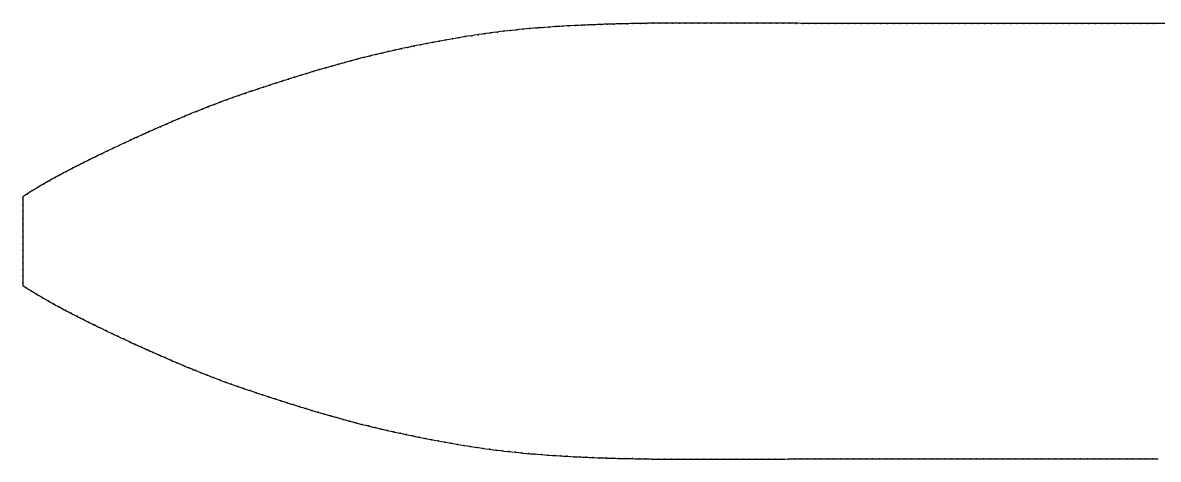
# Model space of a CAD drawing. Header units: metres. Extents: x -167 to 159, y -29 to 29.
# Drawn here: x -166.8 to -15.7, y -29 to 29 of the extents above; entities that cross this region are included whole.
import ezdxf

# ---------------------------------------------------------------- set-up
doc = ezdxf.new("R2010")
doc.units = ezdxf.units.M
doc.layers.add('Default', color=7, linetype='Continuous')

msp = doc.modelspace()

# ---------------------------------------------------------------- linework, layer by layer
at = {"layer": 'Default'}
msp.add_line((-145.29, 16.59, 20.8), (-145.29, 16.58, 20.8), dxfattribs=at)
msp.add_lwpolyline([(-166.79, 5.88), (-166.79, -5.88)], dxfattribs=at)
for points in [[(-90.38, 28.79, 20.8), (-91.71, 28.74, 20.8), (-93.04, 28.69, 20.8), (-94.36, 28.61, 20.8)], [(-88.4, 28.86, 20.8), (-89.06, 28.84, 20.8), (-89.72, 28.82, 20.8), (-90.38, 28.79, 20.8)], [(-86.41, 28.91, 20.8), (-87.07, 28.89, 20.8), (-87.73, 28.88, 20.8), (-88.4, 28.86, 20.8)], [(-84.42, 28.95, 20.8), (-85.08, 28.93, 20.8), (-85.74, 28.92, 20.8), (-86.41, 28.91, 20.8)], [(-82.43, 28.98, 20.8), (-83.09, 28.97, 20.8), (-83.75, 28.96, 20.8), (-84.42, 28.95, 20.8)], [(-79.02, 29, 20.8), (-80.16, 29, 20.8), (-81.29, 28.99, 20.8), (-82.43, 28.98, 20.8)], [(-79, 29, 20.8), (-79.01, 29, 20.8), (-79.01, 29, 20.8), (-79.02, 29, 20.8)], [(-66.09, 28.97, 20.8), (-67.83, 28.97, 20.8), (-69.56, 28.98, 20.8), (-71.3, 28.98, 20.8)], [(-53.91, 28.95, 20.8), (-55.91, 28.95, 20.8), (-57.91, 28.95, 20.8), (-59.91, 28.96, 20.8)], [(-33.28, 28.93, 20.8), (-34.08, 28.93, 20.8), (-34.88, 28.93, 20.8), (-35.67, 28.93, 20.8)], [(-29.99, 28.93, 20.8), (-31.09, 28.93, 20.8), (-32.19, 28.93, 20.8), (-33.28, 28.93, 20.8)], [(-15.74, 28.95, 20.8), (-20.49, 28.94, 20.8), (-25.24, 28.93, 20.8), (-29.99, 28.93, 20.8)], [(-106.16, 27.46, 20.8), (-107.47, 27.27, 20.8), (-108.76, 27.06, 20.8), (-110.06, 26.83, 20.8)], [(-102.25, 27.97, 20.8), (-103.56, 27.82, 20.8), (-104.86, 27.65, 20.8), (-106.16, 27.46, 20.8)], [(-98.32, 28.34, 20.8), (-99.63, 28.24, 20.8), (-100.94, 28.11, 20.8), (-102.25, 27.97, 20.8)], [(-94.36, 28.61, 20.8), (-95.68, 28.54, 20.8), (-97, 28.45, 20.8), (-98.32, 28.34, 20.8)], [(-113.94, 26.1, 20.8), (-116.53, 25.58, 20.8), (-119.11, 25.01, 20.8), (-121.67, 24.36, 20.8)], [(-110.06, 26.83, 20.8), (-111.36, 26.6, 20.8), (-112.65, 26.36, 20.8), (-113.94, 26.1, 20.8)], [(-121.67, 24.36, 20.8), (-124.23, 23.71, 20.8), (-126.77, 22.98, 20.8), (-129.29, 22.21, 20.8)], [(-141.32, 18.17, 20.8), (-141.98, 17.92, 20.8), (-142.65, 17.66, 20.8), (-143.31, 17.39, 20.8)], [(-139.31, 18.92, 20.8), (-139.98, 18.68, 20.8), (-140.65, 18.43, 20.8), (-141.32, 18.17, 20.8)], [(-137.29, 19.63, 20.8), (-137.97, 19.4, 20.8), (-138.64, 19.16, 20.8), (-139.31, 18.92, 20.8)], [(-143.31, 17.39, 20.8), (-143.97, 17.13, 20.8), (-144.63, 16.86, 20.8), (-145.29, 16.59, 20.8)], [(-166.79, -5.88, 20.8), (-165.71, -6.59, 20.8), (-164.59, -7.28, 20.8), (-163.46, -7.91, 20.8)], [(-160.07, -9.74, 20.8), (-159.51, -10.02, 20.8), (-158.96, -10.31, 20.8), (-158.39, -10.59, 20.8)], [(-158.39, -10.59, 20.8), (-157.83, -10.87, 20.8), (-157.27, -11.15, 20.8), (-156.7, -11.42, 20.8)], [(-156.7, -11.42, 20.8), (-155.57, -11.98, 20.8), (-154.44, -12.51, 20.8), (-153.29, -13.04, 20.8)], [(-153.29, -13.04, 20.8), (-152.96, -13.19, 20.8), (-152.63, -13.35, 20.8), (-152.3, -13.5, 20.8)], [(-152.3, -13.5, 20.8), (-151.98, -13.65, 20.8), (-151.65, -13.8, 20.8), (-151.32, -13.95, 20.8)], [(-151.32, -13.95, 20.8), (-150.99, -14.1, 20.8), (-150.65, -14.24, 20.8), (-150.32, -14.39, 20.8)], [(-150.32, -14.39, 20.8), (-149.99, -14.54, 20.8), (-149.65, -14.69, 20.8), (-149.32, -14.84, 20.8)], [(-149.32, -14.84, 20.8), (-148.99, -14.99, 20.8), (-148.65, -15.14, 20.8), (-148.32, -15.29, 20.8)], [(-148.32, -15.29, 20.8), (-147.98, -15.43, 20.8), (-147.65, -15.58, 20.8), (-147.31, -15.72, 20.8)], [(-147.31, -15.72, 20.8), (-146.97, -15.87, 20.8), (-146.64, -16.01, 20.8), (-146.3, -16.16, 20.8)], [(-146.3, -16.16, 20.8), (-145.97, -16.3, 20.8), (-145.63, -16.44, 20.8), (-145.29, -16.59, 20.8)], [(-129.29, -22.21, 20.8), (-126.77, -22.98, 20.8), (-124.23, -23.71, 20.8), (-121.67, -24.36, 20.8)], [(-121.67, -24.36, 20.8), (-119.11, -25.01, 20.8), (-116.53, -25.58, 20.8), (-113.94, -26.1, 20.8)], [(-113.94, -26.1, 20.8), (-112.65, -26.36, 20.8), (-111.36, -26.6, 20.8), (-110.06, -26.83, 20.8)], [(-110.06, -26.83, 20.8), (-108.76, -27.06, 20.8), (-107.47, -27.27, 20.8), (-106.16, -27.46, 20.8)], [(-106.16, -27.46, 20.8), (-104.86, -27.65, 20.8), (-103.56, -27.82, 20.8), (-102.25, -27.97, 20.8)], [(-102.25, -27.97, 20.8), (-100.94, -28.11, 20.8), (-99.63, -28.24, 20.8), (-98.32, -28.34, 20.8)], [(-98.32, -28.34, 20.8), (-97, -28.45, 20.8), (-95.68, -28.54, 20.8), (-94.36, -28.61, 20.8)], [(-94.36, -28.61, 20.8), (-93.04, -28.69, 20.8), (-91.71, -28.74, 20.8), (-90.38, -28.79, 20.8)], [(-90.38, -28.79, 20.8), (-89.72, -28.82, 20.8), (-89.06, -28.84, 20.8), (-88.4, -28.86, 20.8)], [(-88.4, -28.86, 20.8), (-87.73, -28.88, 20.8), (-87.07, -28.89, 20.8), (-86.41, -28.91, 20.8)], [(-86.41, -28.91, 20.8), (-85.74, -28.92, 20.8), (-85.08, -28.93, 20.8), (-84.42, -28.95, 20.8)], [(-84.42, -28.95, 20.8), (-83.75, -28.96, 20.8), (-83.09, -28.97, 20.8), (-82.43, -28.98, 20.8)], [(-82.43, -28.98, 20.8), (-81.29, -28.99, 20.8), (-80.16, -29, 20.8), (-79.02, -29, 20.8)], [(-71.3, -28.98, 20.8), (-69.56, -28.98, 20.8), (-67.83, -28.97, 20.8), (-66.09, -28.97, 20.8)], [(-59.91, -28.96, 20.8), (-57.91, -28.95, 20.8), (-55.91, -28.95, 20.8), (-53.91, -28.95, 20.8)], [(-35.67, -28.93, 20.8), (-34.88, -28.93, 20.8), (-34.08, -28.93, 20.8), (-33.28, -28.93, 20.8)], [(-33.28, -28.93, 20.8), (-32.19, -28.93, 20.8), (-31.09, -28.93, 20.8), (-29.99, -28.93, 20.8)], [(-29.99, -28.93, 20.8), (-25.24, -28.93, 20.8), (-20.49, -28.94, 20.8), (-15.74, -28.95, 20.8)]]:
    msp.add_open_spline(points, degree=3, dxfattribs=at)
for points, knots in [([(-75.3, 28.99, 20.8), (-75.92, 28.99, 20.8), (-76.54, 29, 20.8), (-77.77, 29, 20.8), (-78.38, 29, 20.8), (-79, 29, 20.8)], [620.320219, 620.320219, 620.320219, 620.320219, 622.167467, 622.167467, 624.014715, 624.014715, 624.014715, 624.014715]), ([(-71.3, 28.98, 20.8), (-71.96, 28.98, 20.8), (-72.63, 28.98, 20.8), (-73.97, 28.99, 20.8), (-74.64, 28.99, 20.8), (-75.3, 28.99, 20.8)], [616.311304, 616.311304, 616.311304, 616.311304, 618.315761, 618.315761, 620.320219, 620.320219, 620.320219, 620.320219]), ([(-59.91, 28.96, 20.8), (-61.03, 28.96, 20.8), (-62.15, 28.96, 20.8), (-63.28, 28.96, 20.8), (-64.22, 28.96, 20.8), (-65.15, 28.97, 20.8), (-66.09, 28.97, 20.8)], [604.922573, 604.922573, 604.922573, 604.922573, 608.293485, 608.293485, 608.293485, 611.107739, 611.107739, 611.107739, 611.107739]), ([(-35.67, 28.93, 20.8), (-36.28, 28.93, 20.8), (-36.9, 28.93, 20.8), (-37.51, 28.93, 20.8), (-37.81, 28.93, 20.8), (-38.11, 28.93, 20.8), (-38.42, 28.93, 20.8), (-38.82, 28.93, 20.8), (-39.23, 28.93, 20.8), (-39.63, 28.93, 20.8), (-40.12, 28.93, 20.8), (-40.6, 28.93, 20.8), (-41.09, 28.93, 20.8), (-41.46, 28.93, 20.8), (-41.84, 28.93, 20.8), (-42.21, 28.93, 20.8), (-42.94, 28.93, 20.8), (-43.67, 28.93, 20.8), (-44.4, 28.93, 20.8), (-45.45, 28.94, 20.8), (-46.51, 28.94, 20.8), (-47.57, 28.94, 20.8), (-49.68, 28.94, 20.8), (-51.8, 28.94, 20.8), (-53.91, 28.95, 20.8)], [580.690731, 580.690731, 580.690731, 580.690731, 582.521591, 582.521591, 582.521591, 583.435649, 583.435649, 583.435649, 584.647431, 584.647431, 584.647431, 586.104772, 586.104772, 586.104772, 587.226478, 587.226478, 587.226478, 589.413639, 589.413639, 589.413639, 592.581432, 592.581432, 592.581432, 598.929843, 598.929843, 598.929843, 598.929843]), ([(57.97, 29.04, 20.8), (53.78, 29.03, 20.8), (49.59, 29.03, 20.8), (45.4, 29.02, 20.8), (40.26, 29.02, 20.8), (35.12, 29.01, 20.8), (29.98, 29, 20.8), (24.84, 29, 20.8), (19.7, 28.99, 20.8), (14.56, 28.98, 20.8), (9.31, 28.98, 20.8), (4.06, 28.97, 20.8), (-1.19, 28.96, 20.8), (-6.04, 28.96, 20.8), (-10.89, 28.95, 20.8), (-15.74, 28.95, 20.8)], [487.042058, 487.042058, 487.042058, 487.042058, 499.61318, 499.61318, 499.61318, 515.036862, 515.036862, 515.036862, 530.460543, 530.460543, 530.460543, 546.210405, 546.210405, 546.210405, 560.754417, 560.754417, 560.754417, 560.754417]), ([(-129.29, 22.21, 20.8), (-129.96, 22, 20.8), (-130.63, 21.8, 20.8), (-131.3, 21.58, 20.8), (-131.97, 21.37, 20.8), (-132.63, 21.16, 20.8), (-133.3, 20.94, 20.8), (-133.97, 20.73, 20.8), (-134.63, 20.51, 20.8), (-135.3, 20.29, 20.8), (-135.96, 20.07, 20.8), (-136.63, 19.85, 20.8), (-137.29, 19.63, 20.8)], [674.987978, 674.987978, 674.987978, 674.987978, 677.089822, 677.089822, 677.089822, 679.191606, 679.191606, 679.191606, 681.293269, 681.293269, 681.293269, 683.394784, 683.394784, 683.394784, 683.394784]), ([(-145.29, 16.58, 20.8), (-145.63, 16.44, 20.8), (-145.97, 16.3, 20.8), (-146.3, 16.16, 20.8), (-146.64, 16.01, 20.8), (-146.97, 15.87, 20.8), (-147.31, 15.72, 20.8), (-147.65, 15.58, 20.8), (-147.98, 15.43, 20.8), (-148.32, 15.29, 20.8), (-148.65, 15.14, 20.8), (-148.99, 14.99, 20.8), (-149.32, 14.84, 20.8), (-149.65, 14.69, 20.8), (-149.99, 14.54, 20.8), (-150.32, 14.39, 20.8), (-150.65, 14.24, 20.8), (-150.99, 14.1, 20.8), (-151.32, 13.95, 20.8), (-151.65, 13.8, 20.8), (-151.98, 13.65, 20.8), (-152.3, 13.5, 20.8), (-152.63, 13.35, 20.8), (-152.96, 13.19, 20.8), (-153.29, 13.04, 20.8)], [0.000077, 0.000077, 0.000077, 0.000077, 1.097453, 1.097453, 1.097453, 2.194934, 2.194934, 2.194934, 3.292724, 3.292724, 3.292724, 4.389996, 4.389996, 4.389996, 5.487935, 5.487935, 5.487935, 6.578321, 6.578321, 6.578321, 7.664316, 7.664316, 7.664316, 8.750506, 8.750506, 8.750506, 8.750506]), ([(-153.29, 13.04, 20.8), (-154.44, 12.51, 20.8), (-155.57, 11.98, 20.8), (-156.7, 11.42, 20.8), (-157.27, 11.15, 20.8), (-157.83, 10.87, 20.8), (-158.39, 10.59, 20.8), (-158.96, 10.31, 20.8), (-159.51, 10.02, 20.8), (-160.07, 9.74, 20.8), (-160.64, 9.44, 20.8), (-161.21, 9.15, 20.8), (-162.34, 8.54, 20.8), (-162.91, 8.23, 20.8), (-163.46, 7.91, 20.8), (-164.59, 7.28, 20.8), (-165.71, 6.59, 20.8), (-166.79, 5.88, 20.8)], [8.750506, 8.750506, 8.750506, 8.750506, 12.523834, 12.523834, 12.523834, 14.412898, 14.412898, 14.412898, 16.293744, 16.293744, 16.293744, 18.219829, 18.219829, 20.145078, 20.145078, 20.145078, 24.044863, 24.044863, 24.044863, 24.044863]), ([(-163.46, -7.91, 20.8), (-162.91, -8.23, 20.8), (-162.34, -8.54, 20.8), (-161.21, -9.15, 20.8), (-160.64, -9.44, 20.8), (-160.07, -9.74, 20.8)], [39.712773, 39.712773, 39.712773, 39.712773, 41.637982, 41.637982, 43.564028, 43.564028, 43.564028, 43.564028]), ([(-145.29, -16.59, 20.8), (-144.63, -16.86, 20.8), (-143.97, -17.13, 20.8), (-143.31, -17.39, 20.8), (-142.65, -17.66, 20.8), (-141.98, -17.92, 20.8), (-141.32, -18.17, 20.8), (-140.65, -18.43, 20.8), (-139.98, -18.68, 20.8), (-139.31, -18.92, 20.8), (-138.64, -19.16, 20.8), (-137.97, -19.4, 20.8), (-137.29, -19.63, 20.8)], [59.857854, 59.857854, 59.857854, 59.857854, 61.99741, 61.99741, 61.99741, 64.137192, 64.137192, 64.137192, 66.277112, 66.277112, 66.277112, 68.417086, 68.417086, 68.417086, 68.417086]), ([(-137.29, -19.63, 20.8), (-136.63, -19.85, 20.8), (-135.96, -20.07, 20.8), (-135.3, -20.29, 20.8), (-134.63, -20.51, 20.8), (-133.97, -20.73, 20.8), (-133.3, -20.94, 20.8), (-132.63, -21.16, 20.8), (-131.97, -21.37, 20.8), (-131.3, -21.58, 20.8), (-130.63, -21.8, 20.8), (-129.96, -22, 20.8), (-129.29, -22.21, 20.8)], [68.417086, 68.417086, 68.417086, 68.417086, 70.518601, 70.518601, 70.518601, 72.620264, 72.620264, 72.620264, 74.722048, 74.722048, 74.722048, 76.823892, 76.823892, 76.823892, 76.823892]), ([(-79, -29, 20.8), (-78.38, -29, 20.8), (-77.77, -29, 20.8), (-76.54, -29, 20.8), (-75.92, -28.99, 20.8), (-75.3, -28.99, 20.8)], [127.797155, 127.797155, 127.797155, 127.797155, 129.644403, 129.644403, 131.49165, 131.49165, 131.49165, 131.49165]), ([(-75.3, -28.99, 20.8), (-74.64, -28.99, 20.8), (-73.97, -28.99, 20.8), (-72.63, -28.98, 20.8), (-71.96, -28.98, 20.8), (-71.3, -28.98, 20.8)], [131.49165, 131.49165, 131.49165, 131.49165, 133.496108, 133.496108, 135.500566, 135.500566, 135.500566, 135.500566]), ([(-66.09, -28.97, 20.8), (-65.15, -28.97, 20.8), (-64.22, -28.96, 20.8), (-63.28, -28.96, 20.8), (-62.15, -28.96, 20.8), (-61.03, -28.96, 20.8), (-59.91, -28.96, 20.8)], [140.704131, 140.704131, 140.704131, 140.704131, 143.518384, 143.518384, 143.518384, 146.889297, 146.889297, 146.889297, 146.889297]), ([(-53.91, -28.95, 20.8), (-51.8, -28.94, 20.8), (-49.68, -28.94, 20.8), (-47.57, -28.94, 20.8), (-46.51, -28.94, 20.8), (-45.45, -28.94, 20.8), (-44.4, -28.93, 20.8), (-43.67, -28.93, 20.8), (-42.94, -28.93, 20.8), (-42.21, -28.93, 20.8), (-41.84, -28.93, 20.8), (-41.46, -28.93, 20.8), (-41.09, -28.93, 20.8), (-40.6, -28.93, 20.8), (-40.12, -28.93, 20.8), (-39.63, -28.93, 20.8), (-39.23, -28.93, 20.8), (-38.82, -28.93, 20.8), (-38.42, -28.93, 20.8), (-38.11, -28.93, 20.8), (-37.81, -28.93, 20.8), (-37.51, -28.93, 20.8), (-36.9, -28.93, 20.8), (-36.28, -28.93, 20.8), (-35.67, -28.93, 20.8)], [152.882027, 152.882027, 152.882027, 152.882027, 159.230438, 159.230438, 159.230438, 162.39823, 162.39823, 162.39823, 164.585392, 164.585392, 164.585392, 165.707098, 165.707098, 165.707098, 167.164439, 167.164439, 167.164439, 168.37622, 168.37622, 168.37622, 169.290278, 169.290278, 169.290278, 171.121139, 171.121139, 171.121139, 171.121139])]:
    msp.add_open_spline(points, degree=3, knots=knots, dxfattribs=at)
at = {"layer": 'Default', "extrusion": (-1.91498e-12, 3.95547e-10, -1)}
msp.add_open_spline([(-79.02, -29, 20.8), (-79.01, -29, 20.8), (-79.01, -29, 20.8), (-79, -29, 20.8)], degree=3, dxfattribs=at)
at = {"layer": 'Default'}
for p in [(-92.44, 28.71, 20.8), (-91.58, 28.75, 20.8), (-90.72, 28.78, 20.8), (-89.85, 28.81, 20.8), (-88.99, 28.84, 20.8), (-88.12, 28.86, 20.8), (-87.26, 28.89, 20.8), (-86.39, 28.91, 20.8), (-85.53, 28.93, 20.8), (-84.66, 28.94, 20.8), (-83.8, 28.96, 20.8), (-82.93, 28.97, 20.8), (-82.07, 28.98, 20.8), (-81.2, 28.99, 20.8), (-80.34, 29, 20.8), (-79.47, 29, 20.8), (-78.61, 29, 20.8), (-77.74, 29, 20.8), (-76.88, 29, 20.8), (-76.02, 28.99, 20.8), (-75.15, 28.99, 20.8), (-74.29, 28.99, 20.8), (-73.42, 28.99, 20.8), (-72.56, 28.98, 20.8), (-71.69, 28.98, 20.8), (-70.83, 28.98, 20.8), (-69.96, 28.98, 20.8), (-69.1, 28.98, 20.8), (-68.23, 28.97, 20.8), (-67.37, 28.97, 20.8), (-66.5, 28.97, 20.8), (-65.64, 28.97, 20.8), (-64.77, 28.97, 20.8), (-63.91, 28.96, 20.8), (-63.04, 28.96, 20.8), (-62.18, 28.96, 20.8), (-61.31, 28.96, 20.8), (-60.45, 28.96, 20.8), (-59.58, 28.96, 20.8), (-58.72, 28.95, 20.8), (-57.85, 28.95, 20.8), (-56.99, 28.95, 20.8), (-56.12, 28.95, 20.8), (-55.26, 28.95, 20.8), (-54.39, 28.95, 20.8), (-53.53, 28.95, 20.8), (-52.66, 28.94, 20.8), (-51.8, 28.94, 20.8), (-50.93, 28.94, 20.8), (-50.07, 28.94, 20.8), (-49.2, 28.94, 20.8), (-48.34, 28.94, 20.8), (-47.47, 28.94, 20.8), (-46.61, 28.94, 20.8), (-45.74, 28.94, 20.8), (-44.88, 28.94, 20.8), (-44.01, 28.93, 20.8), (-43.15, 28.93, 20.8), (-42.28, 28.93, 20.8), (-41.42, 28.93, 20.8), (-40.55, 28.93, 20.8), (-39.69, 28.93, 20.8), (-38.82, 28.93, 20.8), (-37.96, 28.93, 20.8), (-37.09, 28.93, 20.8), (-36.23, 28.93, 20.8), (-35.36, 28.93, 20.8), (-34.5, 28.93, 20.8), (-33.63, 28.93, 20.8), (-32.77, 28.93, 20.8), (-31.9, 28.93, 20.8), (-31.04, 28.93, 20.8), (-30.17, 28.93, 20.8), (-29.31, 28.93, 20.8), (-28.44, 28.93, 20.8), (-27.58, 28.93, 20.8), (-26.72, 28.93, 20.8), (-25.85, 28.93, 20.8), (-24.99, 28.94, 20.8), (-24.12, 28.94, 20.8), (-23.26, 28.94, 20.8), (-22.39, 28.94, 20.8), (-21.53, 28.94, 20.8), (-20.66, 28.94, 20.8), (-19.8, 28.94, 20.8), (-18.93, 28.94, 20.8), (-18.07, 28.94, 20.8), (-17.2, 28.94, 20.8), (-16.34, 28.95, 20.8), (-107.07, 27.32, 20.8), (-106.22, 27.45, 20.8), (-105.36, 27.57, 20.8), (-104.51, 27.69, 20.8), (-103.65, 27.8, 20.8), (-102.79, 27.9, 20.8), (-101.93, 28, 20.8), (-101.07, 28.09, 20.8), (-100.21, 28.18, 20.8), (-99.35, 28.26, 20.8), (-98.49, 28.33, 20.8), (-97.62, 28.4, 20.8), (-96.76, 28.46, 20.8), (-95.9, 28.52, 20.8), (-95.04, 28.57, 20.8), (-94.17, 28.62, 20.8), (-93.31, 28.67, 20.8), (-115.58, 25.76, 20.8), (-114.73, 25.94, 20.8), (-113.89, 26.11, 20.8), (-113.04, 26.28, 20.8), (-112.19, 26.44, 20.8), (-111.34, 26.6, 20.8), (-110.49, 26.75, 20.8), (-109.64, 26.9, 20.8), (-108.78, 27.05, 20.8), (-107.93, 27.19, 20.8), (-122.32, 24.19, 20.8), (-121.48, 24.4, 20.8), (-120.64, 24.61, 20.8), (-119.8, 24.82, 20.8), (-118.96, 25.01, 20.8), (-118.12, 25.21, 20.8), (-117.27, 25.4, 20.8), (-116.43, 25.58, 20.8), (-127.32, 22.8, 20.8), (-126.49, 23.05, 20.8), (-125.66, 23.28, 20.8), (-124.82, 23.52, 20.8), (-123.99, 23.75, 20.8), (-123.16, 23.97, 20.8), (-132.28, 21.27, 20.8), (-131.45, 21.54, 20.8), (-130.63, 21.8, 20.8), (-129.8, 22.05, 20.8), (-128.98, 22.31, 20.8), (-128.15, 22.56, 20.8), (-137.21, 19.65, 20.8), (-136.39, 19.93, 20.8), (-135.57, 20.2, 20.8), (-134.75, 20.47, 20.8), (-133.92, 20.74, 20.8), (-133.1, 21.01, 20.8), (-141.28, 18.19, 20.8), (-140.47, 18.49, 20.8), (-139.66, 18.79, 20.8), (-138.84, 19.09, 20.8), (-138.03, 19.37, 20.8), (-144.49, 16.91, 20.8), (-143.69, 17.24, 20.8), (-142.89, 17.56, 20.8), (-142.08, 17.88, 20.8), (-148.47, 15.22, 20.8), (-147.68, 15.56, 20.8), (-146.88, 15.91, 20.8), (-146.09, 16.25, 20.8), (-145.29, 16.58, 20.8), (-151.63, 13.8, 20.8), (-150.84, 14.16, 20.8), (-150.05, 14.52, 20.8), (-149.26, 14.87, 20.8), (-154.77, 12.35, 20.8), (-153.98, 12.72, 20.8), (-153.2, 13.08, 20.8), (-152.41, 13.45, 20.8), (-157.88, 10.84, 20.8), (-157.11, 11.23, 20.8), (-156.33, 11.61, 20.8), (-155.55, 11.98, 20.8), (-160.96, 9.27, 20.8), (-160.2, 9.67, 20.8), (-159.43, 10.07, 20.8), (-158.65, 10.46, 20.8), (-164, 7.61, 20.8), (-163.25, 8.04, 20.8), (-162.49, 8.46, 20.8), (-161.73, 8.87, 20.8), (-166.21, 6.26, 20.8), (-165.48, 6.72, 20.8), (-164.74, 7.17, 20.8), (-166.79, 5.71, 20.8), (-166.79, 4.84, 20.8), (-166.79, 3.98, 20.8), (-166.79, 3.12, 20.8), (-166.79, 2.25, 20.8), (-166.79, 1.39, 20.8), (-166.79, 0.52, 20.8), (-166.79, -0.34, 20.8), (-166.79, -1.21, 20.8), (-166.79, -2.07, 20.8), (-166.79, -2.94, 20.8), (-166.79, -3.8, 20.8), (-166.79, -4.67, 20.8), (-166.79, -5.53, 20.8), (-166.36, -6.16, 20.8), (-165.63, -6.63, 20.8), (-164.89, -7.08, 20.8), (-164.15, -7.52, 20.8), (-163.4, -7.95, 20.8), (-162.64, -8.37, 20.8), (-161.88, -8.79, 20.8), (-161.12, -9.19, 20.8), (-160.35, -9.59, 20.8), (-159.58, -9.99, 20.8), (-158.81, -10.38, 20.8), (-158.04, -10.77, 20.8), (-157.26, -11.15, 20.8), (-156.49, -11.53, 20.8), (-155.71, -11.9, 20.8), (-154.93, -12.28, 20.8), (-154.14, -12.65, 20.8), (-153.36, -13.01, 20.8), (-152.57, -13.37, 20.8), (-151.79, -13.73, 20.8), (-151, -14.09, 20.8), (-150.21, -14.44, 20.8), (-149.42, -14.8, 20.8), (-148.63, -15.15, 20.8), (-147.84, -15.49, 20.8), (-147.04, -15.84, 20.8), (-146.25, -16.18, 20.8), (-145.45, -16.52, 20.8), (-144.65, -16.85, 20.8), (-143.85, -17.17, 20.8), (-143.05, -17.5, 20.8), (-142.25, -17.81, 20.8), (-141.44, -18.13, 20.8), (-140.63, -18.43, 20.8), (-139.82, -18.73, 20.8), (-139.01, -19.03, 20.8), (-138.19, -19.32, 20.8), (-137.37, -19.6, 20.8), (-136.55, -19.87, 20.8), (-135.73, -20.15, 20.8), (-134.91, -20.42, 20.8), (-134.09, -20.69, 20.8), (-133.27, -20.95, 20.8), (-132.44, -21.22, 20.8), (-131.62, -21.48, 20.8), (-130.8, -21.74, 20.8), (-129.97, -22, 20.8), (-129.14, -22.26, 20.8), (-128.32, -22.51, 20.8), (-127.49, -22.75, 20.8), (-126.66, -23, 20.8), (-125.83, -23.24, 20.8), (-124.99, -23.47, 20.8), (-124.16, -23.7, 20.8), (-123.32, -23.93, 20.8), (-122.49, -24.15, 20.8), (-121.65, -24.36, 20.8), (-120.81, -24.57, 20.8), (-119.97, -24.78, 20.8), (-119.13, -24.98, 20.8), (-118.29, -25.17, 20.8), (-117.44, -25.36, 20.8), (-116.6, -25.55, 20.8), (-115.75, -25.73, 20.8), (-114.91, -25.9, 20.8), (-114.06, -26.08, 20.8), (-113.21, -26.24, 20.8), (-112.36, -26.41, 20.8), (-111.51, -26.57, 20.8), (-110.66, -26.72, 20.8), (-109.81, -26.87, 20.8), (-108.95, -27.02, 20.8), (-108.1, -27.16, 20.8), (-107.25, -27.29, 20.8), (-106.39, -27.42, 20.8), (-105.54, -27.55, 20.8), (-104.68, -27.66, 20.8), (-103.82, -27.78, 20.8), (-102.96, -27.88, 20.8), (-102.1, -27.98, 20.8), (-101.24, -28.07, 20.8), (-100.38, -28.16, 20.8), (-99.52, -28.24, 20.8), (-98.66, -28.32, 20.8), (-97.8, -28.38, 20.8), (-96.94, -28.45, 20.8), (-96.07, -28.51, 20.8), (-95.21, -28.56, 20.8), (-94.35, -28.61, 20.8), (-93.48, -28.66, 20.8), (-92.62, -28.7, 20.8), (-91.75, -28.74, 20.8), (-90.89, -28.77, 20.8), (-90.03, -28.81, 20.8), (-89.16, -28.83, 20.8), (-88.3, -28.86, 20.8), (-87.43, -28.88, 20.8), (-86.57, -28.9, 20.8), (-85.7, -28.92, 20.8), (-84.84, -28.94, 20.8), (-83.97, -28.95, 20.8), (-83.11, -28.97, 20.8), (-82.24, -28.98, 20.8), (-81.38, -28.99, 20.8), (-80.51, -29, 20.8), (-79.65, -29, 20.8), (-78.78, -29, 20.8), (-77.92, -29, 20.8), (-77.05, -29, 20.8), (-76.19, -28.99, 20.8), (-75.32, -28.99, 20.8), (-74.46, -28.99, 20.8), (-73.59, -28.99, 20.8), (-72.73, -28.98, 20.8), (-71.87, -28.98, 20.8), (-71, -28.98, 20.8), (-70.14, -28.98, 20.8), (-69.27, -28.98, 20.8), (-68.41, -28.97, 20.8), (-67.54, -28.97, 20.8), (-66.68, -28.97, 20.8), (-65.81, -28.97, 20.8), (-64.95, -28.97, 20.8), (-64.08, -28.96, 20.8), (-63.22, -28.96, 20.8), (-62.35, -28.96, 20.8), (-61.49, -28.96, 20.8), (-60.62, -28.96, 20.8), (-59.76, -28.96, 20.8), (-58.89, -28.95, 20.8), (-58.03, -28.95, 20.8), (-57.16, -28.95, 20.8), (-56.3, -28.95, 20.8), (-55.43, -28.95, 20.8), (-54.57, -28.95, 20.8), (-53.7, -28.95, 20.8), (-52.84, -28.94, 20.8), (-51.97, -28.94, 20.8), (-51.11, -28.94, 20.8), (-50.24, -28.94, 20.8), (-49.38, -28.94, 20.8), (-48.51, -28.94, 20.8), (-47.65, -28.94, 20.8), (-46.78, -28.94, 20.8), (-45.92, -28.94, 20.8), (-45.05, -28.94, 20.8), (-44.19, -28.93, 20.8), (-43.32, -28.93, 20.8), (-42.46, -28.93, 20.8), (-41.59, -28.93, 20.8), (-40.73, -28.93, 20.8), (-39.86, -28.93, 20.8), (-39, -28.93, 20.8), (-38.13, -28.93, 20.8), (-37.27, -28.93, 20.8), (-36.4, -28.93, 20.8), (-35.54, -28.93, 20.8), (-34.67, -28.93, 20.8), (-33.81, -28.93, 20.8), (-32.94, -28.93, 20.8), (-32.08, -28.93, 20.8), (-31.21, -28.93, 20.8), (-30.35, -28.93, 20.8), (-29.48, -28.93, 20.8), (-28.62, -28.93, 20.8), (-27.75, -28.93, 20.8), (-26.89, -28.93, 20.8), (-26.02, -28.93, 20.8), (-25.16, -28.94, 20.8), (-24.29, -28.94, 20.8), (-23.43, -28.94, 20.8), (-22.57, -28.94, 20.8), (-21.7, -28.94, 20.8), (-20.84, -28.94, 20.8), (-19.97, -28.94, 20.8), (-19.11, -28.94, 20.8), (-18.24, -28.94, 20.8), (-17.38, -28.94, 20.8), (-16.51, -28.95, 20.8)]:
    msp.add_point(p, dxfattribs=at)

doc.saveas('drawing.dxf')
